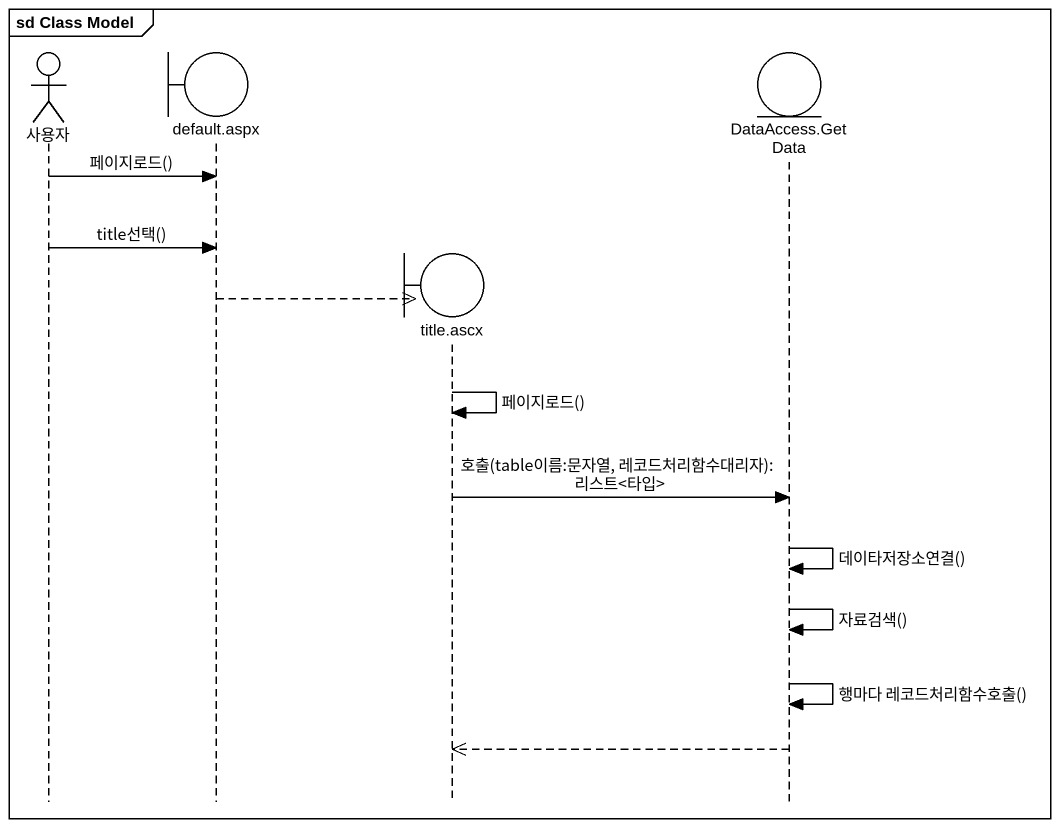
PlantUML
@startuml
mainframe sd Class Model
hide footbox
actor 사용자
boundary "default.aspx" as default_aspx
boundary "title.ascx" as title_ascx
entity "DataAccess.GetData" as DataAccess_GetData

사용자 -> default_aspx : 페이지로드()
사용자 -> default_aspx : title선택()
default_aspx -->> title_ascx **
title_ascx -> title_ascx : 페이지로드()
title_ascx -> DataAccess_GetData : 호출(table이름:문자열, 레코드처리함수대리자): 리스트<타입>
DataAccess_GetData -> DataAccess_GetData : 데이타저장소연결()
DataAccess_GetData -> DataAccess_GetData : 자료검색()
DataAccess_GetData -> DataAccess_GetData : 행마다 레코드처리함수호출()
DataAccess_GetData -->> title_ascx
@enduml
